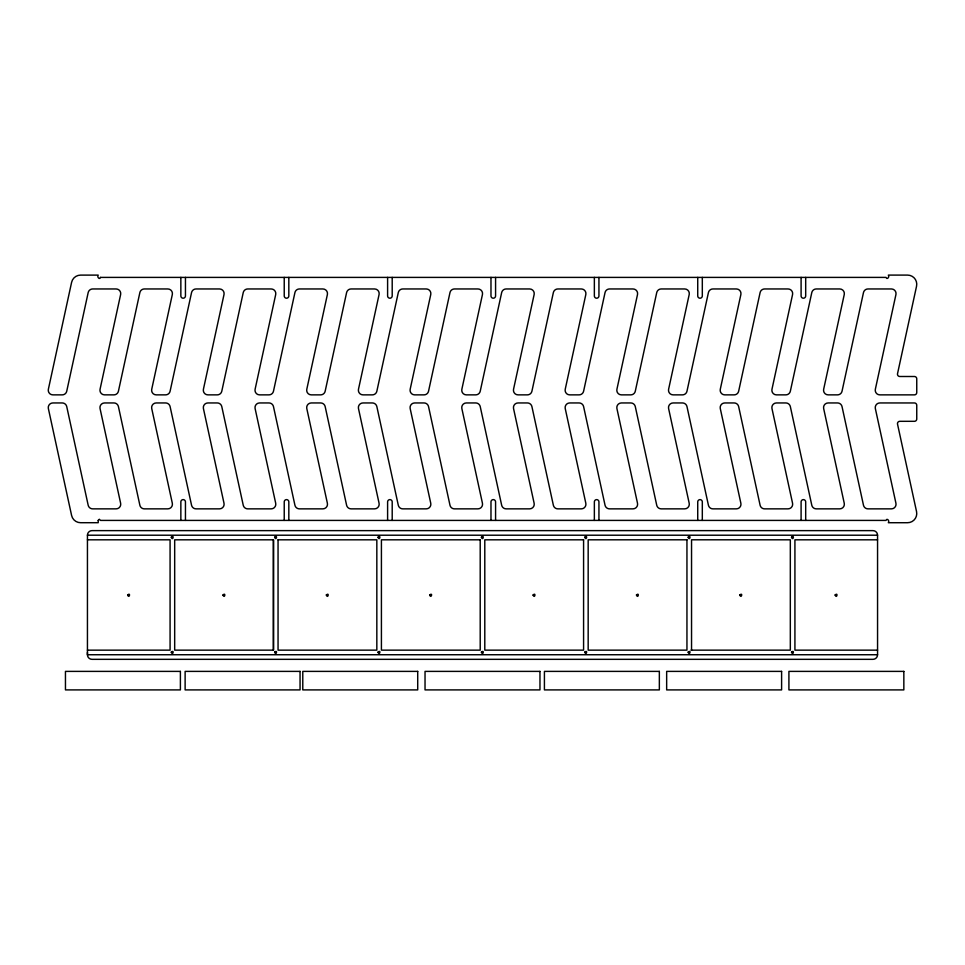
<?xml version="1.0" encoding="UTF-8"?>
<svg xmlns="http://www.w3.org/2000/svg" width="965" height="965" viewBox="0 0 965 965"><rect width="100%" height="100%" fill="white"/><g stroke="black" fill="none" stroke-linecap="round" stroke-linejoin="round"><path stroke-width="1.45" d="M87.441 652.449L87.441 654.74A4.596 4.596 0 0 0 92.025 659.336L872.975 659.336A4.596 4.596 0 0 0 877.559 654.74L877.559 535.213A4.596 4.596 0 0 0 872.975 530.629L92.025 530.629A4.596 4.596 0 0 0 87.441 535.213L87.441 654.74L877.559 654.74M180.853 520.412L180.853 501.897A2.292 2.292 0 0 1 183.157 499.605A2.292 2.292 0 0 1 185.449 501.897L185.449 520.412M273.457 650.145L273.457 539.809L174.677 539.809L174.677 650.145L273.457 650.145L273.457 539.809M284.229 520.412L284.229 501.909A2.292 2.292 0 0 1 286.533 499.605A2.292 2.292 0 0 1 288.825 501.909L288.825 520.412M387.604 520.412L387.604 501.909A2.292 2.292 0 0 1 389.896 499.605A2.292 2.292 0 0 1 392.2 501.909L392.2 520.412M490.98 520.412L490.98 501.909A2.292 2.292 0 0 1 493.272 499.605A2.292 2.292 0 0 1 495.576 501.909L495.576 520.412M594.356 520.412L594.356 501.909A2.292 2.292 0 0 1 596.647 499.617A2.292 2.292 0 0 1 598.939 501.909L598.939 520.412M697.731 520.412L697.731 501.909A2.292 2.292 0 0 1 700.023 499.617A2.292 2.292 0 0 1 702.315 501.909L702.315 520.412M801.095 520.412L801.095 501.909A2.292 2.292 0 0 1 803.399 499.617A2.292 2.292 0 0 1 805.691 501.909L805.691 520.412M87.441 535.213L877.559 535.213M87.441 539.809L170.081 539.809L170.081 650.145L87.441 650.157M877.559 539.809L794.919 539.809L794.919 650.145L877.559 650.145M690.976 650.145L790.323 650.145L790.323 539.809L691.543 539.797L691.543 650.145M805.691 277.401L805.691 295.905A2.292 2.292 0 0 1 803.399 298.209A2.292 2.292 0 0 1 801.095 295.905L801.095 277.401M702.315 277.401L702.315 295.905A2.292 2.292 0 0 1 700.023 298.209A2.292 2.292 0 0 1 697.731 295.905L697.731 277.401M598.939 277.401L598.939 295.905A2.292 2.292 0 0 1 596.647 298.209A2.292 2.292 0 0 1 594.356 295.905L594.356 277.401M495.576 277.401L495.576 295.905A2.292 2.292 0 0 1 493.272 298.209A2.292 2.292 0 0 1 490.98 295.905L490.98 277.401M392.2 277.401L392.2 295.905A2.292 2.292 0 0 1 389.896 298.209A2.292 2.292 0 0 1 387.604 295.905L387.604 277.401M288.825 277.401L288.825 295.905A2.292 2.292 0 0 1 286.533 298.209A2.292 2.292 0 0 1 284.229 295.905L284.229 277.401M185.449 277.401L185.449 295.905A2.292 2.292 0 0 1 183.157 298.209A2.292 2.292 0 0 1 180.853 295.905L180.853 277.401M98.213 520.412L98.213 522.704L80.578 522.704A9.18 9.18 0 0 1 71.603 515.479L48.359 408.521A4.596 4.596 0 0 1 52.846 402.948L62.243 402.948A4.596 4.596 0 0 1 66.73 406.567L88.177 505.238A4.596 4.596 0 0 0 92.664 508.857L116.15 508.857A4.596 4.596 0 0 0 120.637 503.284L100.046 408.521A4.596 4.596 0 0 1 104.534 402.948L113.93 402.948A4.596 4.596 0 0 1 118.418 406.567L139.865 505.238A4.596 4.596 0 0 0 144.352 508.857L167.838 508.857A4.596 4.596 0 0 0 172.325 503.284L151.722 408.509A4.596 4.596 0 0 1 156.209 402.948L165.606 402.948A4.596 4.596 0 0 1 170.093 406.567L191.553 505.238A4.596 4.596 0 0 0 196.04 508.857L219.525 508.857A4.596 4.596 0 0 0 224.013 503.284L203.41 408.509A4.596 4.596 0 0 1 207.897 402.948L217.294 402.948A4.596 4.596 0 0 1 221.781 406.567L243.24 505.238A4.596 4.596 0 0 0 247.728 508.857L271.213 508.857A4.596 4.596 0 0 0 275.701 503.284L255.098 408.509A4.596 4.596 0 0 1 259.585 402.948L268.982 402.948A4.596 4.596 0 0 1 273.469 406.567L294.928 505.238A4.596 4.596 0 0 0 299.403 508.857L322.901 508.857A4.596 4.596 0 0 0 327.388 503.284L306.786 408.521A4.596 4.596 0 0 1 311.273 402.948L320.669 402.948A4.596 4.596 0 0 1 325.157 406.567L346.604 505.238A4.596 4.596 0 0 0 351.091 508.857L374.589 508.857A4.596 4.596 0 0 0 379.076 503.284L358.473 408.521A4.596 4.596 0 0 1 362.961 402.948L372.357 402.948A4.596 4.596 0 0 1 376.845 406.567L398.292 505.238A4.596 4.596 0 0 0 402.779 508.857L426.277 508.857A4.596 4.596 0 0 0 430.764 503.296L410.161 408.521A4.596 4.596 0 0 1 414.648 402.948L424.045 402.948A4.596 4.596 0 0 1 428.532 406.567L449.98 505.238A4.596 4.596 0 0 0 454.467 508.857L477.965 508.857A4.596 4.596 0 0 0 482.452 503.296L461.849 408.521A4.596 4.596 0 0 1 466.336 402.948L475.733 402.948A4.596 4.596 0 0 1 480.22 406.567L501.667 505.238A4.596 4.596 0 0 0 506.155 508.857L529.652 508.857A4.596 4.596 0 0 0 534.14 503.296L513.537 408.521A4.596 4.596 0 0 1 518.024 402.948L527.421 402.948A4.596 4.596 0 0 1 531.908 406.567L553.355 505.238A4.596 4.596 0 0 0 557.842 508.857L581.34 508.857A4.596 4.596 0 0 0 585.827 503.296L565.225 408.521A4.596 4.596 0 0 1 569.712 402.948L579.109 402.948A4.596 4.596 0 0 1 583.596 406.567L605.043 505.238A4.596 4.596 0 0 0 609.53 508.857L633.028 508.857A4.596 4.596 0 0 0 637.515 503.296L616.912 408.521A4.596 4.596 0 0 1 621.4 402.948L630.796 402.948A4.596 4.596 0 0 1 635.284 406.567L656.731 505.238A4.596 4.596 0 0 0 661.218 508.857L684.716 508.857A4.596 4.596 0 0 0 689.203 503.296L668.6 408.521A4.596 4.596 0 0 1 673.087 402.948L682.484 402.948A4.596 4.596 0 0 1 686.971 406.567L708.419 505.238A4.596 4.596 0 0 0 712.906 508.857L736.392 508.857A4.596 4.596 0 0 0 740.879 503.296L720.276 408.521A4.596 4.596 0 0 1 724.763 402.948L734.172 402.948A4.596 4.596 0 0 1 738.647 406.567L760.106 505.25A4.596 4.596 0 0 0 764.594 508.857L788.079 508.857A4.596 4.596 0 0 0 792.567 503.296L771.964 408.521A4.596 4.596 0 0 1 776.451 402.948L785.848 402.948A4.596 4.596 0 0 1 790.335 406.567L811.794 505.25A4.596 4.596 0 0 0 816.281 508.857L839.767 508.857A4.596 4.596 0 0 0 844.254 503.296L823.652 408.521A4.596 4.596 0 0 1 828.139 402.948L837.536 402.948A4.596 4.596 0 0 1 842.023 406.567L863.482 505.25A4.596 4.596 0 0 0 867.969 508.857L891.455 508.857A4.596 4.596 0 0 0 895.942 503.296L875.339 408.521A4.596 4.596 0 0 1 879.827 402.948L914.458 402.96A2.292 2.292 0 0 1 916.75 405.252L916.75 419.027A2.292 2.292 0 0 1 914.651 421.307L899.766 421.319A2.292 2.292 0 0 0 897.522 424.105L916.545 511.583A9.18 9.18 0 0 1 907.57 522.716L888.343 522.716C889.923 520.823 886.751 517.626 886.039 520.412L100.505 520.412L99.359 519.267L98.213 520.412M278.053 539.809L278.053 650.145L376.832 650.145L376.832 539.809L278.053 539.809M583.584 539.809L583.584 650.145L484.792 650.145L484.792 539.809L583.584 539.809M222.939 595.067C224.749 599.301 226.039 591.666 222.939 595.067M533.054 595.067C534.839 599.301 536.178 591.678 533.054 595.067M835.123 595.007C836.703 599.337 838.392 591.774 835.123 595.007M171.263 652.171C172.771 656.526 174.593 648.999 171.263 652.171M100.505 277.401C99.805 280.188 96.633 276.991 98.213 275.109L80.578 275.109A9.18 9.18 0 0 0 71.603 282.335L48.359 389.293A4.596 4.596 0 0 0 52.846 394.866L62.243 394.866A4.596 4.596 0 0 0 66.73 391.247L88.177 292.576A4.596 4.596 0 0 1 92.664 288.957L116.162 288.957A4.596 4.596 0 0 1 120.637 294.518L100.046 389.293A4.596 4.596 0 0 0 104.522 394.854L113.93 394.866A4.596 4.596 0 0 0 118.418 391.247L139.865 292.576A4.596 4.596 0 0 1 144.352 288.957L167.838 288.957A4.596 4.596 0 0 1 172.325 294.518L151.722 389.293A4.596 4.596 0 0 0 156.209 394.866L165.606 394.866A4.596 4.596 0 0 0 170.093 391.247L191.553 292.576A4.596 4.596 0 0 1 196.04 288.957L219.525 288.957A4.596 4.596 0 0 1 224.013 294.518L203.41 389.293A4.596 4.596 0 0 0 207.897 394.866L217.294 394.866A4.596 4.596 0 0 0 221.781 391.247L243.24 292.576A4.596 4.596 0 0 1 247.728 288.957L271.213 288.957A4.596 4.596 0 0 1 275.701 294.518L255.098 389.293A4.596 4.596 0 0 0 259.585 394.866L268.982 394.866A4.596 4.596 0 0 0 273.469 391.247L294.928 292.576A4.596 4.596 0 0 1 299.403 288.957L322.901 288.957A4.596 4.596 0 0 1 327.388 294.518L306.786 389.293A4.596 4.596 0 0 0 311.273 394.866L320.669 394.866A4.596 4.596 0 0 0 325.157 391.247L346.604 292.576A4.596 4.596 0 0 1 351.091 288.957L374.589 288.957A4.596 4.596 0 0 1 379.076 294.518L358.473 389.293A4.596 4.596 0 0 0 362.961 394.866L372.357 394.866A4.596 4.596 0 0 0 376.845 391.247L398.292 292.576A4.596 4.596 0 0 1 402.779 288.957L426.277 288.957A4.596 4.596 0 0 1 430.764 294.518L410.161 389.293A4.596 4.596 0 0 0 414.648 394.866L424.045 394.866A4.596 4.596 0 0 0 428.532 391.247L449.98 292.576A4.596 4.596 0 0 1 454.467 288.957L477.965 288.957A4.596 4.596 0 0 1 482.452 294.518L461.849 389.293A4.596 4.596 0 0 0 466.336 394.866L475.733 394.866A4.596 4.596 0 0 0 480.22 391.247L501.667 292.576A4.596 4.596 0 0 1 506.155 288.957L529.652 288.957A4.596 4.596 0 0 1 534.14 294.518L513.537 389.293A4.596 4.596 0 0 0 518.024 394.866L527.421 394.866A4.596 4.596 0 0 0 531.908 391.247L553.355 292.576A4.596 4.596 0 0 1 557.842 288.957L581.34 288.957A4.596 4.596 0 0 1 585.827 294.518L565.225 389.293A4.596 4.596 0 0 0 569.712 394.866L579.109 394.866A4.596 4.596 0 0 0 583.596 391.247L605.043 292.576A4.596 4.596 0 0 1 609.53 288.957L633.028 288.957A4.596 4.596 0 0 1 637.515 294.518L616.912 389.293A4.596 4.596 0 0 0 621.4 394.866L630.796 394.866A4.596 4.596 0 0 0 635.284 391.247L656.731 292.576A4.596 4.596 0 0 1 661.218 288.957L684.716 288.957A4.596 4.596 0 0 1 689.203 294.518L668.6 389.293A4.596 4.596 0 0 0 673.075 394.866L682.484 394.866A4.596 4.596 0 0 0 686.971 391.247L708.419 292.576A4.596 4.596 0 0 1 712.906 288.957L736.392 288.957A4.596 4.596 0 0 1 740.879 294.518L720.276 389.293A4.596 4.596 0 0 0 724.763 394.866L734.16 394.866A4.596 4.596 0 0 0 738.647 391.247L760.106 292.576A4.596 4.596 0 0 1 764.594 288.957L788.079 288.957A4.596 4.596 0 0 1 792.567 294.518L771.964 389.293A4.596 4.596 0 0 0 776.451 394.866L785.848 394.866A4.596 4.596 0 0 0 790.335 391.247L811.794 292.576A4.596 4.596 0 0 1 816.281 288.957L839.767 288.957A4.596 4.596 0 0 1 844.254 294.518L823.652 389.293A4.596 4.596 0 0 0 828.139 394.866L837.536 394.866A4.596 4.596 0 0 0 842.023 391.247L863.482 292.576A4.596 4.596 0 0 1 867.969 288.957L891.455 288.957A4.596 4.596 0 0 1 895.942 294.518L875.339 389.293A4.596 4.596 0 0 0 879.827 394.866L914.458 394.866A2.292 2.292 0 0 0 916.75 392.562L916.75 378.799A2.292 2.292 0 0 0 914.651 376.507L899.766 376.495A2.292 2.292 0 0 1 897.522 373.72L916.545 286.243A9.18 9.18 0 0 0 907.57 275.097L888.343 275.097C889.923 276.991 886.751 280.188 886.039 277.401L100.505 277.401M127.645 594.959C129.057 599.349 131.059 591.871 127.645 594.959M171.275 537.216C172.675 541.606 174.677 534.128 171.275 537.216M274.639 537.216C276.05 541.606 278.053 534.128 274.639 537.216M274.639 652.147C276.05 656.538 278.053 649.059 274.639 652.147M326.327 594.971C327.738 599.349 329.741 591.871 326.327 594.971M378.015 537.216C379.426 541.606 381.428 534.128 378.015 537.216M378.015 652.147C379.426 656.538 381.428 649.059 378.015 652.147M481.39 537.216C482.802 541.606 484.804 534.128 481.39 537.216M481.39 652.147C482.802 656.538 484.804 649.059 481.39 652.147M584.766 537.216C586.165 541.606 588.18 534.128 584.766 537.216M584.766 652.147C586.165 656.538 588.18 649.059 584.766 652.147M636.454 594.971C637.853 599.349 639.855 591.871 636.454 594.971M688.142 537.216C689.541 541.606 691.543 534.128 688.142 537.216M688.142 652.147C689.541 656.538 691.543 649.059 688.142 652.147M791.517 537.216C792.916 541.606 794.919 534.128 791.517 537.216M791.517 652.147C792.916 656.538 794.919 649.059 791.517 652.147M739.841 594.923C741.072 599.361 743.364 591.967 739.841 594.923M429.727 594.874C430.776 599.361 433.381 592.076 429.727 594.874M480.208 539.809L381.416 539.809L381.416 650.145L480.208 650.145L480.208 539.809M686.947 539.797L588.168 539.809L588.168 650.145L686.947 650.145L686.947 539.797M180.395 671.387L65.451 671.387L65.463 689.903L180.395 689.903L180.395 671.387M300.055 671.387L185.123 671.387L185.123 689.903L300.055 689.903L300.055 671.387M417.712 671.387L302.781 671.387L302.781 689.903L417.712 689.903L417.712 671.387M539.966 671.387L425.034 671.387L425.034 689.903L539.966 689.903L539.966 671.387M659.348 671.387L544.417 671.387L544.417 689.903L659.348 689.903L659.348 671.387M781.602 671.387L666.658 671.387L666.658 689.903L781.602 689.903L781.602 671.387M903.843 671.387L788.912 671.387L788.912 689.903L903.843 689.903L903.843 671.387"/></g></svg>
